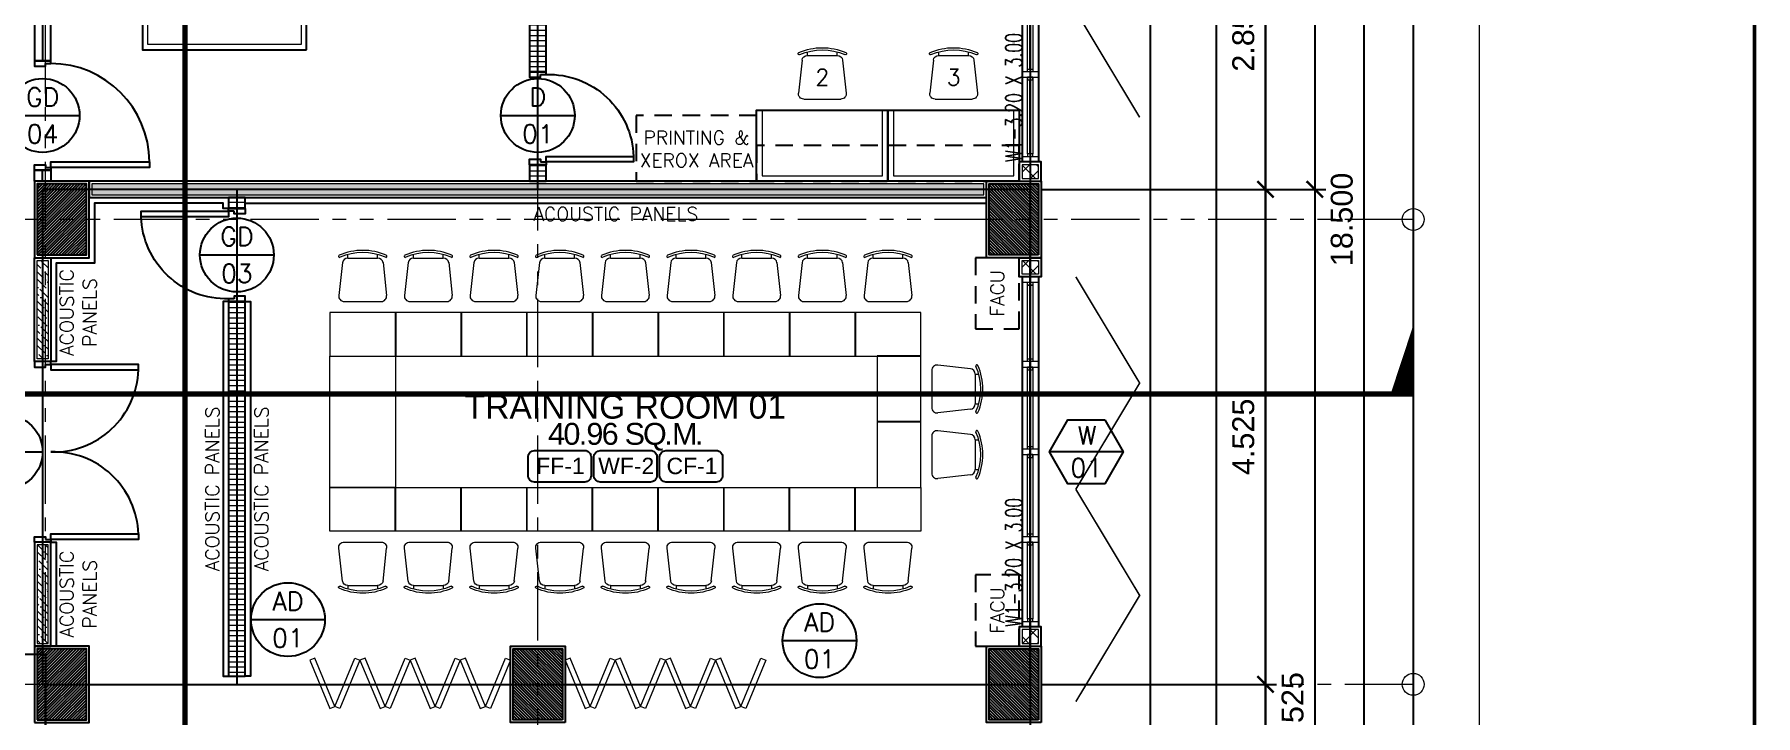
# Model space of a CAD drawing. Header units: metres. Extents: x -12400 to 1, y 0 to 106422.
# Drawn here: x -12035.01 to -12019.28, y 106393.28 to 106399.51 of the extents above; entities that cross this region are included whole.
import ezdxf
from ezdxf.enums import TextEntityAlignment as Align

# ---------------------------------------------------------------- set-up
doc = ezdxf.new("R2010")
doc.units = ezdxf.units.M
doc.header["$PDMODE"] = 35
for name, pattern in [('CENTER', [2, 1.25, -0.25, 0.25, -0.25]), ('DASHED2', [0.375, 0.25, -0.125]), ('HIDDEN2', [4.762499999999999, 3.175, -1.5875]), ('PHANTOM2', [1.25, 0.625, -0.125, 0.125, -0.125, 0.125, -0.125])]:
    doc.linetypes.add(name, pattern=pattern)
for name, color, linetype, lineweight in [('.3', 6, 'Continuous', 30), ('0.1', 1, 'Continuous', 9), ('0.20', 2, 'Continuous', 20), ('A-DIM-100', 8, 'Continuous', 0), ('DIM 001', 251, 'Continuous', 13), ('DOOR 002', 35, 'Continuous', 20), ('FURN', 8, 'Continuous', 5), ('FURN 0009', 49, 'Continuous', 9), ('HATCH', 250, 'Continuous', 5), ('TBLOCK-BORDER-OUTSIDE', 240, 'Continuous', 0), ('W', 140, 'Continuous', 80)]:
    doc.layers.add(name, color=color, linetype=linetype, lineweight=lineweight)
for name, color, linetype in [('1AR', 1, 'Continuous'), ('A-FURNITURE', 1, 'Continuous'), ('A_ELEV_TARGET', 1, 'Continuous'), ('AR-WALL', 7, 'Continuous'), ('FIXTURE', 35, 'Continuous'), ('P-HIDE', 1, 'HIDDEN2'), ('SCH-DOOR', 23, 'Continuous'), ('SCH-FLR', 224, 'Continuous'), ('SCH-WIND', 181, 'Continuous'), ('stone', 15, 'Continuous'), ('txt', 2, 'Continuous'), ('WALL', 7, 'Continuous'), ('WINDOW', 1, 'Continuous')]:
    doc.layers.add(name, color=color, linetype=linetype)
doc.layers.add('GUIDE 001', color=214, linetype='Continuous', lineweight=0, plot=False)
doc.layers.add('GUIDELINES', color=206, linetype='Continuous', plot=False)
doc.styles.add('arial', font='arial.ttf')
doc.styles.add('Arial-Bold', font='arial.ttf')
doc.styles.add('DIMTXT-100', font='arial.ttf')
doc.styles.add('simplex', font='simplex.shx')
doc.styles.add('swis721', font='swiss.ttf')
doc.styles.add('T-0.15', font='romans.shx', dxfattribs={"height": 0.15})
doc.styles.add('T.25', font='romans.shx', dxfattribs={"height": 0.2})
doc.dimstyles.new('D-100', dxfattribs={"dimtxt": 0.2, "dimasz": 0.15, "dimexe": 0.1, "dimexo": 0.1, "dimgap": 0.1, "dimtad": 1, "dimdec": 3, "dimzin": 4, "dimdsep": 46, "dimtxsty": 'DIMTXT-100', "dimblk": 'ARCHTICK', "dimcen": 0.2, "dimdle": 0.1, "dimclrd": 8, "dimclre": 8, "dimclrt": 2, "dimadec": 0, "dimazin": 1, "dimtfac": 1, "dimtdec": 3, "dimtofl": 0, "dimtmove": 2, "dimatfit": 3, "dimfxl": 1, "dimarcsym": 0})
doc.dimstyles.new('DIM 200', dxfattribs={"dimtxt": 200, "dimasz": 1, "dimexe": 0, "dimexo": 40, "dimgap": 50, "dimtad": 1, "dimtoh": 1, "dimdec": 0, "dimlfac": 2, "dimtxsty": 'swis721', "dimblk": 'CIR', "dimcen": 0, "dimclrd": 155, "dimclre": 155, "dimclrt": 4, "dimadec": 0, "dimazin": 0, "dimtfac": 1, "dimtdec": 0, "dimtix": 1, "dimtmove": 1, "dimatfit": 3, "dimldrblk": 'CIR', "dimfxl": 0, "dimarcsym": 0})
pattern_1 = [(135, (106424.9165946046, 12098.52419102854), (-0.09260889124852566, 0.02525697034050699), [0.1190625, -0.0238125, 0, -0.0238125])]

# ---------------------------------------------------------------- blocks, each defined once
blk = doc.blocks.new('CIR')
at = {"color": 4}
blk.add_circle((0, 0), 50, dxfattribs=at)
blk = doc.blocks.new('D-TAG')
at = {"layer": 'SCH-DOOR'}
blk.add_line((-0.2999999999883585, 0), (0.2999999999883585, 0), dxfattribs=at)
blk.add_circle((0, 5.821121362714621e-11), 0.3, dxfattribs=at)
at = {"layer": 'SCH-DOOR', "color": 2, "style": 'T-0.15'}
for tag, p in [('D-TAG', (-7.105427357601002e-14, 0.150000000029106)), ('D-NO', (-7.105427357601002e-14, -0.1499999999709054))]:
    blk.add_attdef(tag, text='', height=0.15, dxfattribs=at).set_placement(p, align=Align.MIDDLE_CENTER)
blk = doc.blocks.new('A$C2C7C7224')
at = {"layer": 'FURN', "color": 15}
for p, q in [((-0.3555215763035449, 0.1854976026326085), (-0.05552157630336296, 0.2188309359663663)), ((0, -0.1691367492320524), (0, 0.1691367492320524)), ((-0.3973658536583571, 0.1360960988255329), (-0.4289992016531414, 0.1360960988257602)), ((-0.3973658536581297, -0.1355107329731027), (-0.3973658536583571, 0.1360960988255329)), ((-0.3973658536581297, -0.1355107329731027), (-0.4289992016533688, -0.1355107329731027)), ((-0.3555215763035449, -0.1854976026323811), (-0.05552157630336296, -0.2188309359663663))]:
    blk.add_line(p, q, dxfattribs=at)
for centre, radius, start, end in [((0.06388414634193396, 0.0002926829255329721), 0.5312499999999993, 156.127302469018, 203.8726975308828), ((0.06388414634193396, 0.0002926829255329721), 0.51125, 156.127302469018, 203.8726975308828), ((-0.4127713048060286, 0.2112456241026166), 0.009999999999999969, 336.127302469018, 156.127302469018), ((-0.3473658536590847, 0.1360960988257602), 0.05, 96.34019174568225, 179.9999999996873), ((-0.0499999999992724, 0.1691367492322797), 0.05, 359.9999999996874, 96.34019174568225), ((-0.3473658536590847, -0.1355107329728753), 0.05, 179.9999999996873, 263.6598082537934), ((-0.4127713048069381, -0.210660258249959), 0.009999999999999969, 203.8726975308828, 23.87269753088284), ((-0.0499999999992724, -0.1691367492329618), 0.05, 263.6598082537934, 359.9999999996874)]:
    blk.add_arc(centre, radius, start, end, dxfattribs=at)
blk = doc.blocks.new('A$C2BED05B9')
at = {"layer": 'FURN 0009'}
blk.add_lwpolyline([(-0.8999999999998636, 0), (0.8999999999998636, 0), (0.8999999999998636, 0.4000000000000909), (-0.8999999999998636, 0.4000000000000909)], close=True, dxfattribs=at)
at = {"layer": 'GUIDELINES'}
for points in [[(-0.2999999999999545, 0.4000000000000909), (-0.2999999999999545, 0)], [(0.2999999999999545, 0.4000000000000909), (0.2999999999999545, 0)]]:
    blk.add_lwpolyline(points, dxfattribs=at)
at = {"rotation": 270}
for p in [(-0.599999999999909, 0.5000000000001137), (0, 0.5000000000001137), (0.599999999999909, 0.5000000000001137)]:
    blk.add_blockref('A$C2C7C7224', p, dxfattribs=at)
blk = doc.blocks.new('A$C3DE178A4')
at = {"layer": 'FURN 0009'}
for points in [[(0, 1.599999999999909), (0.599999999999909, 1.599999999999909), (0.599999999999909, 0.4000000000000909), (0, 0.4000000000000909)], [(4.999999999999091, 1.599999999999909), (4.999999999999091, 0.4000000000000909), (5.399999999999181, 0.4000000000000909), (5.399999999999181, 1.599999999999909)]]:
    blk.add_lwpolyline(points, close=True, dxfattribs=at)
at = {"layer": 'GUIDELINES'}
for points in [[(5.399999999999181, 1.599999999999909), (4.999999999999091, 1.599999999999909)], [(5.399999999999181, 1), (4.999999999999091, 1)]]:
    blk.add_lwpolyline(points, dxfattribs=at)
for p in [(0.8999999999998636, 1.599999999999909), (2.699999999999591, 1.599999999999909), (4.499999999999318, 1.599999999999909)]:
    blk.add_blockref('A$C2BED05B9', p)
at = {"rotation": 180}
for p in [(5.499999999999318, 1.299999999999955), (5.499999999999091, 0.7000000000000455)]:
    blk.add_blockref('A$C2C7C7224', p, dxfattribs=at)
at = {"xscale": -1, "rotation": 180}
for p in [(0.8999999999998636, 0.4000000000000909), (2.699999999999591, 0.4000000000000909), (4.499999999999318, 0.4000000000000909)]:
    blk.add_blockref('A$C2BED05B9', p, dxfattribs=at)
blk = doc.blocks.new('A$C373710E3')
at = {"layer": 'DOOR 002'}
for points in [[(-0.8251727128510993, 0.2208649507409746), (-0.6422021967514411, -0.2208649507409746), (-0.5960082201258956, -0.2017307791227267), (-0.7789787362255538, 0.2399991223592224)], [(-0.3668437274006919, 0.2208649507409746), (-0.5498142435003501, -0.2208649507409746), (-0.5960082201258956, -0.2017307791227267), (-0.4130377040262374, 0.2399991223592224)], [(-0.3668437274006919, 0.2208649507409746), (-0.1838732113010337, -0.2208649507409746), (-0.1376792346754883, -0.2017307791227267), (-0.3206497507751465, 0.2399991223592224)], [(0.09148525804971541, 0.2208649507409746), (-0.09148525804994279, -0.2208649507409746), (-0.1376792346754883, -0.2017307791227267), (0.04529128142416994, 0.2399991223592224)], [(0.09148525804971541, 0.2208649507409746), (0.2744557741493736, -0.2208649507409746), (0.3206497507749191, -0.2017307791227267), (0.1376792346752609, 0.2399991223592224)], [(0.5498142435001228, 0.2208649507409746), (0.3668437274004646, -0.2208649507409746), (0.3206497507749191, -0.2017307791227267), (0.5036202668745773, 0.2399991223592224)], [(0.5498142435001228, 0.2208649507409746), (0.732784759599781, -0.2208649507409746), (0.7789787362253264, -0.2017307791227267), (0.5960082201256682, 0.2399991223592224)], [(1.00814322895053, 0.2208649507409746), (0.8251727128508719, -0.2208649507409746), (0.7789787362253264, -0.2017307791227267), (0.9619492523249846, 0.2399991223592224)]]:
    blk.add_lwpolyline(points, close=True, dxfattribs=at)
blk = doc.blocks.new('A$C5BEE79EC')
at = {"layer": 'FIXTURE', "color": 3}
for points in [[(-0.1000000000003638, 0.8250000000008413), (-0.1500000000000909, 0.8250000000008413), (-0.1500000000000909, 0.850000000001387), (0, 0.850000000001387), (0, 0.8000000000002956), (-0.1000000000003638, 0.8000000000002956), (-0.1000000000003638, 0.8250000000008413)], [(-0.1000000000003638, 0.0250000000005457), (-0.1500000000000909, 0.0250000000005457), (-0.1500000000000909, 0), (0, 0), (0, 0.05000000000109139), (-0.1000000000003638, 0.05000000000109139), (-0.1000000000003638, 0.0250000000005457)]]:
    blk.add_lwpolyline(points, dxfattribs=at)
at = {"layer": 'FIXTURE', "color": 2, "ltscale": 0.3}
blk.add_lwpolyline([(-0.1500000000000909, 0.0250000000005457), (-0.1500000000000909, 0.0750000000007276), (-0.9500000000003865, 0.0750000000007276), (-0.9500000000003865, 0.0250000000005457)], close=True, dxfattribs=at)
at = {"layer": 'FIXTURE', "color": 1}
blk.add_arc((-0.1750000000002387, 0.05000000000063665), 0.7754031209637504, 88.15238973399559, 178.1523897339972, dxfattribs=at)
blk = doc.blocks.new('.8DOUBLEDOOR')
at = {"layer": 'FIXTURE', "color": 2, "ltscale": 0.3}
for points in [[(1589.480756577083, -418.651176623875), (1589.480756577083, -418.7011766238752), (1588.680756577083, -418.7011766238752), (1588.680756577083, -418.651176623875)], [(1589.480756577083, -420.2511766238756), (1589.480756577083, -420.2011766238754), (1588.680756577083, -420.2011766238754), (1588.680756577083, -420.2511766238756)]]:
    blk.add_lwpolyline(points, close=True, dxfattribs=at)
at = {"layer": 'FIXTURE', "color": 3}
for points in [[(1589.530756577083, -418.6511766238753), (1589.480756577083, -418.6511766238753), (1589.480756577083, -418.6261766238748), (1589.630756577083, -418.6261766238748), (1589.630756577083, -418.6761766238758), (1589.530756577083, -418.6761766238758), (1589.530756577083, -418.6511766238753)], [(1589.530756577083, -420.2511766238756), (1589.480756577083, -420.2511766238756), (1589.480756577083, -420.2761766238762), (1589.630756577083, -420.2761766238762), (1589.630756577083, -420.2261766238751), (1589.530756577083, -420.2261766238751), (1589.530756577083, -420.2511766238756)]]:
    blk.add_lwpolyline(points, dxfattribs=at)
at = {"layer": 'FIXTURE', "color": 1}
for centre, start, end in [((1589.455756577083, -418.6761766238751), 181.8476102660028, 271.8476102660028), ((1589.455756577083, -420.2261766238755), 88.15238973399723, 178.1523897339974)]:
    blk.add_arc(centre, 0.7754031209637504, start, end, dxfattribs=at)
blk = doc.blocks.new('new chair')
at = {"layer": 'FURN 0009', "color": 1, "lineweight": 9}
for p, q in [((-185.4976026327349, 355.5215763038723), (-218.8309359660489, 55.52157630375586)), ((-135.8034158992814, 400), (-135.803415899165, 431.6333479945315)), ((135.8034158993978, 400), (-135.8034158992814, 400)), ((135.8034158993978, 400), (135.8034158993978, 431.6333479944151)), ((185.4976026370423, 355.5215763018932), (218.8309359704144, 55.52157630189322)), ((169.1367492326535, 2.328306436538696e-10), (-169.1367492326535, 2.328306436538696e-10))]:
    blk.add_line(p, q, dxfattribs=at)
for centre, radius, start, end in [((-210.9529411762487, 415.4054511487484), 9.999999999999588, 113.8726975280942, 293.8726975280942), ((0, -61.24999999941792), 531.2499999999792, 66.12730247190576, 113.8726975280942), ((0, -61.24999999941792), 511.2499999999808, 66.12730247190576, 113.8726975280942), ((-135.803415899165, 350.0000000002328), 49.99999999999812, 90, 173.659808247256), ((135.8034158995142, 350.0000000004657), 49.99999999999812, 6.340191746267892, 90), ((210.9529411806725, 415.4054511466529), 9.999999999999588, 246.1273024719058, 66.12730247190576), ((-169.1367492325371, 50.00000000046566), 49.99999999999812, 173.659808247256, 270), ((169.1367492326535, 50.00000000046566), 49.99999999999812, 270, 6.340191746267892)]:
    blk.add_arc(centre, radius, start, end, dxfattribs=at)
blk = doc.blocks.new('A$C16F36A1B')
at = {"layer": 'A-FURNITURE', "color": 15}
blk.add_lwpolyline([(0.6000000000058208, 0.6499999999068677), (0.6000000000058208, 0), (-0.6000000000058208, 0), (-0.6000000000058208, 0.6499999999068677)], close=True, dxfattribs=at)
at = {"layer": 'A-FURNITURE', "color": 2, "lineweight": 0}
blk.add_lwpolyline([(-0.6000000000058208, 0), (-0.6000000000058208, 0.6499999999068677), (0.6000000000058208, 0.6499999999068677), (0.6000000000058208, 0), (0.5500000000065484, 0), (0.5500000000065484, 0.5999999999039574), (-0.5500000000065484, 0.5999999999039574), (-0.5500000000065484, 0)], close=True, dxfattribs=at)
at = {"lineweight": 0, "xscale": -0.001, "yscale": 0.001, "zscale": 0.001, "rotation": 180}
blk.add_blockref('new chair', (-2.91038304567337e-11, -0.1000000000931323), dxfattribs=at)
blk = doc.blocks.new('A$C47FA55FB')
at = {"layer": 'A-FURNITURE', "color": 15}
blk.add_lwpolyline([(0.750000000005457, 0.6499999999068677), (0.750000000005457, 0), (-0.750000000005457, 0), (-0.750000000005457, 0.6499999999068677)], close=True, dxfattribs=at)
at = {"layer": 'A-FURNITURE', "color": 2, "lineweight": 0}
blk.add_lwpolyline([(-0.750000000005457, 0), (-0.750000000005457, 0.6499999999068677), (0.750000000005457, 0.6499999999068677), (0.750000000005457, 0), (0.7000000000061846, 0), (0.7000000000061846, 0.5999999999039574), (-0.7000000000061846, 0.5999999999039574), (-0.7000000000061846, 0)], close=True, dxfattribs=at)
at = {"lineweight": 0, "xscale": -0.001, "yscale": 0.001, "zscale": 0.001, "rotation": 180}
blk.add_blockref('new chair', (0, -0.1000000000931323), dxfattribs=at)
blk = doc.blocks.new('A$C1B753C5A')
at = {"layer": 'WALL'}
h = blk.add_hatch(dxfattribs=at)
h.set_pattern_fill('ANSI31', color=250, scale=0.15)
h.set_pattern_definition([(45, (-1494.388102653662, 303.0677240852394), (-0.01325825214724777, 0.01325825214724777), [])])
h.paths.add_polyline_path([(0.4750000000001364, 0.6749999999999545), (0.02500000000009089, 0.6749999999999545), (0.02500000000009095, 0.02499999999997721), (0.4750000000001364, 0.02499999999997721)])
at = {"color": 7}
blk.add_lwpolyline([(0, 0), (0.5000000000002274, 0), (0.5000000000002274, 0.6999999999999318), (0, 0.6999999999999318)], close=True, dxfattribs=at)
at = {"layer": 'stone', "color": 5}
blk.add_lwpolyline([(0.02500000000009095, 0.02499999999997726), (0.4750000000001364, 0.02499999999997726), (0.4750000000001364, 0.6749999999999545), (0.02500000000009095, 0.6749999999999545)], close=True, dxfattribs=at)
blk = doc.blocks.new('COLUMNS2F')
for p in [(-12146.05441529414, 106334.6499565114), (-12146.05441529414, 106330.3999565114)]:
    blk.add_blockref('A$C1B753C5A', p)
at = {"xscale": -1}
for p in [(-12136.85441529414, 106334.6499565114), (-12141.20441529414, 106330.3999565114), (-12136.85441529414, 106330.3999565114)]:
    blk.add_blockref('A$C1B753C5A', p, dxfattribs=at)
blk = doc.blocks.new('*U1776')
at = {"layer": 'HATCH'}
h = blk.add_hatch(dxfattribs=at)
h.set_pattern_fill('ANSI37', color=256, scale=0.03, angle=-180)
h.set_pattern_definition([(225, (-0.9124999999850154, 0), (0.06735192090801863, -0.06735192090801868), []), (314.9999999999999, (-0.9124999999850154, 0), (0.06735192090801868, 0.06735192090801861), [])])
h.paths.add_polyline_path([(0.02500000000873115, 0.1749999999883585), (0.02500000000873115, 0.02499999999417923), (0.1500000000204416, 0.02499999999417923), (0.1500000000204416, 0.1749999999883585)])
blk.add_lwpolyline([(0, 0.1999999999825377), (0, 0), (0.1750000000146208, 0), (0.1750000000146208, 0.1999999999825377)], close=True)
blk.add_lwpolyline([(0.02500000000873115, 0.1749999999883585), (0.02500000000873115, 0.02499999999417923), (0.1500000000204416, 0.02499999999417923), (0.1500000000204416, 0.1749999999883585)], close=True, dxfattribs=at)
blk = doc.blocks.new('*U1965')
at = {"layer": 'HATCH'}
h = blk.add_hatch(dxfattribs=at)
h.set_pattern_fill('ANSI31', color=256, scale=0.015, angle=45)
h.set_pattern_definition([(90, (1.462499999983265, 0), (-0.04762500000000001, 0), [])])
h.paths.add_polyline_path([(2.549999999982901, 0), (2.549999999982901, 0.1499999999796273), (0, 0.1499999999796273), (0, 0)])
at = {"color": 3}
blk.add_lwpolyline([(2.549999999982901, 0), (2.549999999982901, 0.1499999999796273), (0, 0.1499999999796273), (0, 0)], close=True, dxfattribs=at)
blk = doc.blocks.new('*U1730')
at = {"layer": 'HATCH'}
h = blk.add_hatch(dxfattribs=at)
h.set_pattern_fill('ANSI31', color=256, scale=0.015, angle=45)
h.set_pattern_definition([(90, (-0.9375000000181908, 0), (-0.04762500000000001, 0), [])])
h.paths.add_polyline_path([(0.1499999999814454, 0), (0.1499999999814454, 0.1499999999796273), (0, 0.1499999999796273), (0, 0)])
at = {"color": 3}
blk.add_lwpolyline([(0.1499999999814454, 0), (0.1499999999814454, 0.1499999999796273), (0, 0.1499999999796273), (0, 0)], close=True, dxfattribs=at)
blk = doc.blocks.new('*U305')
at = {"color": 1}
blk.add_lwpolyline([(1.599875960986537, 0), (1.599875960986537, 0.1499999999941792), (0, 0.1499999999941792), (0, 0)], close=True, dxfattribs=at)
at = {"color": 3}
blk.add_lwpolyline([(0, 0.07499999999708962), (1.599875960986537, 0.07499999999708962)], dxfattribs=at)
blk = doc.blocks.new('A$C0C291135')
at = {"layer": 'FIXTURE', "color": 3}
for points in [[(0.0249999999996362, -0.02499999999417923), (0.0249999999996362, -0.07499999999708962), (0, -0.07499999999708962), (0, 0.07499999999708962), (0.05000000000109139, 0.07499999999708962), (0.05000000000109139, -0.02499999999417923), (0.0249999999996362, -0.02499999999417923)], [(0.9751240390014573, -0.02499999999417923), (0.9751240390014573, -0.07499999999708962), (1.000124039001093, -0.07499999999708962), (1.000124039001093, 0.07499999999708962), (0.9501240390000021, 0.07499999999708962), (0.9501240390000021, -0.02499999999417923), (0.9751240390014573, -0.02499999999417923)]]:
    blk.add_lwpolyline(points, dxfattribs=at)
at = {"layer": 'FIXTURE', "color": 2, "ltscale": 0.3}
blk.add_lwpolyline([(0.0249999999996362, -0.07499999999708962), (0.0750000000007276, -0.07499999999708962), (0.07499999999708962, -0.9751240390032763), (0.02499999999781721, -0.9751240390032763)], close=True, dxfattribs=at)
at = {"layer": 'FIXTURE', "color": 1}
blk.add_arc((0.0750000000007276, -0.07499999999708962), 0.9001240389999464, 270, 0, dxfattribs=at)
blk = doc.blocks.new('*U1719')
at = {"color": 1}
blk.add_lwpolyline([(0.100000000009461, 0), (0.100000000009461, 0.1499999999941792), (0, 0.1499999999941792), (0, 0)], close=True, dxfattribs=at)
at = {"color": 3}
blk.add_lwpolyline([(0, 0.07499999999708962), (0.100000000009461, 0.07499999999708962)], dxfattribs=at)
blk = doc.blocks.new('*U1697')
at = {"layer": 'HATCH'}
h = blk.add_hatch(dxfattribs=at)
h.set_pattern_fill('ANSI31', color=256, scale=0.015, angle=45)
h.set_pattern_definition([(90, (2.337499999975988, 0), (-0.04762500000000001, 0), [])])
h.paths.add_polyline_path([(3.424999999975624, 0), (3.424999999975624, 0.1499999999796273), (0, 0.1499999999796273), (0, 0)])
at = {"color": 3}
blk.add_lwpolyline([(3.424999999975624, 0), (3.424999999975624, 0.1499999999796273), (0, 0.1499999999796273), (0, 0)], close=True, dxfattribs=at)
blk = doc.blocks.new('*U1698')
at = {"layer": 'HATCH'}
h = blk.add_hatch(dxfattribs=at)
h.set_pattern_fill('ANSI31', color=256, scale=0.015, angle=45)
h.set_pattern_definition([(90, (-0.9875000000065493, 0), (-0.04762500000000001, 0), [])])
h.paths.add_polyline_path([(0.09999999999308695, 0), (0.09999999999308695, 0.1499999999796273), (0, 0.1499999999796273), (0, 0)])
at = {"color": 3}
blk.add_lwpolyline([(0.09999999999308695, 0), (0.09999999999308695, 0.1499999999796273), (0, 0.1499999999796273), (0, 0)], close=True, dxfattribs=at)
blk = doc.blocks.new('*U45')
at = {"layer": 'HATCH'}
h = blk.add_hatch(dxfattribs=at)
h.set_pattern_fill('ANSI36', color=256, scale=0.015)
h.set_pattern_definition([(45, (12099.4741910285, -106406.7665946045), (0.025256970340507, 0.09260889124852564), [0.1190625, -0.0238125, 0, -0.0238125])])
h.paths.add_polyline_path([(0.0249999999996362, 0.1249999999854481), (0.0249999999996362, 0.02499999999417923), (8.17499999999825, 0.02499999999417923), (8.17499999999825, 0.1249999999854481)])
at = {"color": 4}
blk.add_lwpolyline([(8.199999999997885, 0), (8.199999999997885, 0.1499999999796273), (0, 0.1499999999796273), (0, 0)], close=True, dxfattribs=at)
at = {"layer": 'HATCH'}
blk.add_lwpolyline([(8.17499999999825, 0.02499999999417923), (8.17499999999825, 0.1249999999854481), (0.0249999999996362, 0.1249999999854481), (0.0249999999996362, 0.02499999999417923)], close=True, dxfattribs=at)
blk = doc.blocks.new('A$C0f6df39a')
at = {"layer": '.3', "color": 3}
for points in [[(0.749999999998181, 0.0749999999825377), (0.0750000000007276, 0.07499999999708962)], [(1.549999999999272, 0.0749999996914994), (0.8500000000003638, 0.07499999996798579)], [(2.350000000000364, 0.07499999956053216), (1.650000000001455, 0.0749999996914994)], [(3.125, 0.0749999995023245), (2.450000000002547, 0.07499999956053216)]]:
    blk.add_lwpolyline(points, dxfattribs=at)
at = {"layer": '0.20'}
for points in [[(0, 0.1500000000087311), (0.0499999999992724, 0.1500000000087311), (0.0499999999992724, 0), (0, 0)], [(0.0750000000007276, 0.1000000000058208), (0.0499999999992724, 0.1000000000058208), (0.0499999999992724, 0.05000000000291038), (0.0750000000007276, 0.05000000000291038)], [(0.7749999999996362, 0.09999999980209395), (0.749999999998181, 0.09999999980209395), (0.749999999998181, 0.04999999979918357), (0.7749999999996362, 0.04999999979918357)], [(0.8249999999989086, 0.1499999998777639), (0.7749999999996362, 0.1499999998777639), (0.7749999999996362, -1.309672370553017e-10), (0.8249999999989086, -1.309672370553017e-10)], [(0.8249999999989086, 0.09999999980209395), (0.8500000000003638, 0.09999999980209395), (0.8500000000003638, 0.04999999979918357), (0.8249999999989086, 0.04999999979918357)], [(1.575000000000728, 0.09999999967112672), (1.549999999999272, 0.09999999967112672), (1.549999999999272, 0.04999999966821633), (1.575000000000728, 0.04999999966821633)], [(1.625, 0.1499999997467967), (1.575000000000728, 0.1499999997467967), (1.575000000000728, -2.619344741106033e-10), (1.625, -2.619344741106033e-10)], [(1.625, 0.09999999967112672), (1.650000000001455, 0.09999999967112672), (1.650000000001455, 0.04999999966821633), (1.625, 0.04999999966821633)], [(2.375000000001819, 0.0999999995547114), (2.350000000000364, 0.0999999995547114), (2.350000000000364, 0.04999999955180101), (2.375000000001819, 0.04999999955180101)], [(2.425000000001091, 0.1499999996303814), (2.375000000001819, 0.1499999996303814), (2.375000000001819, -3.783497959375381e-10), (2.425000000001091, -3.783497959375381e-10)], [(2.425000000001091, 0.0999999995547114), (2.450000000002547, 0.0999999995547114), (2.450000000002547, 0.04999999955180101), (2.425000000001091, 0.04999999955180101)], [(3.125, 0.09999999949650373), (3.150000000001455, 0.09999999949650373), (3.150000000001455, 0.04999999949359335), (3.125, 0.04999999949359335)], [(3.200000000000728, 0.1499999994994141), (3.150000000001455, 0.1499999994994141), (3.150000000001455, -5.093170329928398e-10), (3.200000000000728, -5.093170329928398e-10)]]:
    blk.add_lwpolyline(points, close=True, dxfattribs=at)
at = {"layer": '0.20', "color": 8}
for points in [[(0.7749999999996362, 0.04999999998835847), (0.0750000000007276, 0.05000000000291038), (0.0750000000007276, 0.1000000000058208), (0.7749999999996362, 0.09999999999126885)], [(0.8249999999989086, 0.09999999997671694), (1.575000000000728, 0.09999999970023055)], [(1.575000000000728, 0.04999999969732016), (0.8249999999989086, 0.04999999997380655)], [(1.625, 0.09999999970023055), (2.375000000001819, 0.0999999995547114)], [(2.375000000001819, 0.04999999955180101), (1.625, 0.04999999969732016)], [(2.425000000001091, 0.0999999995547114), (3.125, 0.09999999949650373), (3.125, 0.04999999949359335), (2.425000000001091, 0.04999999955180101)]]:
    blk.add_lwpolyline(points, dxfattribs=at)
at = {"layer": 'WINDOW'}
for p, q in [((3.200000000000728, 0.1499999994994141), (0, 0.1500000000087311)), ((3.200000000000728, -5.093170329928398e-10), (0, 0))]:
    blk.add_line(p, q, dxfattribs=at)
at = {"layer": 'GUIDE 001', "style": 'simplex', "width": 0.7000000000000001}
blk.add_text('W1-3.20 X 3.00', height=0.15, dxfattribs=at).set_placement((0, 0.1500000000087311))
blk = doc.blocks.new('FP_3F')
at = {"layer": 'HATCH'}
h = blk.add_hatch(dxfattribs=at)
h.set_pattern_fill('ANSI36', color=256, scale=0.015, angle=90.00000000000001)
h.set_pattern_definition(pattern_1)
h.paths.add_polyline_path([(18.02499999999418, 9.975000000136788), (18.12499999998545, 9.975000000136788), (18.12499999999636, 9.07500000006985), (18.02500000000509, 9.07500000006985)])
h = blk.add_hatch(dxfattribs=at)
h.set_pattern_fill('ANSI36', color=256, scale=0.015, angle=90.00000000000001)
h.set_pattern_definition(pattern_1)
h.paths.add_polyline_path([(18.02499999999418, 6.475000000005821), (18.12499999998545, 6.475000000005821), (18.12499999999636, 7.37500000007276), (18.02500000000509, 7.37500000007276)])
at = {"color": 1, "linetype": 'HIDDEN2', "ltscale": 0.05}
for points in [[(23.49999999996362, 10.70000000001164), (24.59999999992397, 10.70000000001164), (24.59999999992397, 11.2999999999156), (23.49999999996362, 11.2999999999156)], [(26.99999999999818, 11.02499999996508), (24.5999999999749, 11.02499999996508), (24.5999999999749, 10.70000000001164), (26.99999999999818, 10.70000000001164)], [(27.00000000020918, 9.35000000000582), (27.00000000020918, 10), (26.600000000215, 10), (26.600000000215, 9.35000000000582)], [(26.99999999999818, 6.44999999999709), (26.99999999999818, 7.099999999991269), (26.600000000004, 7.099999999991269), (26.600000000004, 6.44999999999709)]]:
    blk.add_lwpolyline(points, close=True, dxfattribs=at)
at = {"color": 1}
for points in [[(19.77500000002328, 10.45000000001164), (19.72500000003311, 10.45000000001164), (19.72500000003311, 10.50000000001455), (18.54999999999927, 10.50000000001455), (18.55000000000109, 9.94999999999709), (18.19999999999709, 9.94999999999709), (18.19999999999709, 9.050000000061118), (18.14999999999782, 9.050000000061118)], [(19.92500000001201, 10.5), (26.69999999999709, 10.50000000001455)], [(19.77499999997781, 9.599999999991269), (19.72499999997854, 9.599999999991269), (19.72499999997854, 6.175000000017462), (19.77499999999964, 6.175000000017462)], [(19.92500000002292, 9.599999999991269), (19.97500000002219, 9.599999999991269), (19.97500000002219, 6.175000000017462), (19.92500000000109, 6.175000000017462)], [(18.14999999999782, 7.400000000066939), (18.19999999999709, 7.400000000066939), (18.19999999999709, 6.44999999999709)]]:
    blk.add_lwpolyline(points, dxfattribs=at)
at = {"color": 4}
for points in [[(18.14999999997781, 9.050000000061118), (17.99999999999818, 9.050000000061118), (18, 10.00000000013097), (18.14999999997963, 10.00000000013097)], [(18.14999999997781, 7.400000000066939), (17.99999999999818, 7.400000000066939), (18, 6.44999999999709), (18.14999999997963, 6.44999999999709)]]:
    blk.add_lwpolyline(points, close=True, dxfattribs=at)
at = {"layer": '1AR', "color": 1}
blk.add_lwpolyline([(18, 1.00000000007276), (18, -5.820766091346741e-11), (28.19999999999891, 0), (28.19999999999891, 20.69999999998254), (18, 20.69999999998254), (18, 19.69999999998254)], dxfattribs=at)
at = {"layer": 'FIXTURE', "const_width": 0.015}
blk.add_lwpolyline([(27.51668330138637, 12.25419798678195), (28.09999999999854, 11.28339597358718)], dxfattribs=at)
at = {"layer": 'FIXTURE'}
for points in [[(27.51668330138637, 9.824999999967986, 0.015, 0.015, 0), (28.09999999999854, 8.854197986773215, 0.015, 0.015, 0), (27.51668330138637, 7.883395973563893, 0.015, 0.015, 0)], [(27.51668330138637, 7.883395973563893, 0.015, 0.015, 0), (28.09999999999854, 6.912593960369122, 0.015, 0.015, 0), (27.51668330138637, 5.9417919471598, 0.015, 0.015, 0)]]:
    blk.add_lwpolyline(points, format="xyseb", dxfattribs=at)
at = {"layer": 'GUIDELINES'}
for points in [[(1.100000000000364, 19.60000000000582), (10.10000000000036, 19.60000000000582), (10.10000000000036, 18.90000000000873), (18.10000000000036, 18.90000000000873), (18.10000000000036, 19.60000000000582), (27.10000000000036, 19.60000000000582), (27.10000000000036, 1.100000000005821), (18.10000000000036, 1.100000000005821), (18.10000000000036, 2.100000000122236), (10.10000000000036, 2.100000000122236), (10.10000000000036, 1.100000000005821), (1.100000000000364, 1.100000000005821)], [(22.60000000000036, 16.60000000000582), (27.10000000000036, 16.60000000000582), (27.10000000000036, 10.625), (22.60000000000036, 10.625)], [(27.10000000000036, 10.625), (18.07500000000073, 10.625), (18.07500000000073, 6.100000000005821), (27.10000000000036, 6.100000000005821)], [(18.10000000000036, 2.100000000122236), (12.97500000002037, 2.100000000122236), (12.97500000002037, 6.375), (18.10000000000036, 6.375)], [(18.10000000000036, 6.100000000005821), (27.10000000000036, 6.100000000005821), (27.10000000000036, 1.100000000005821), (18.10000000000036, 1.100000000005821)]]:
    blk.add_lwpolyline(points, close=True, dxfattribs=at)
blk.add_lwpolyline([(19.85000000000036, 10.625), (19.85000000000036, 6.100000000005821)], dxfattribs=at)
at = {"layer": 'HATCH'}
for points in [[(18.12499999998363, 9.07500000006985), (18.02499999999236, 9.07500000006985), (18.02499999999418, 9.975000000136788), (18.12499999998545, 9.975000000136788)], [(18.12499999998363, 7.37500000007276), (18.02499999999236, 7.37500000007276), (18.02499999999418, 6.475000000005821), (18.12499999998545, 6.475000000005821)]]:
    blk.add_lwpolyline(points, close=True, dxfattribs=at)
at = {"layer": 'P-HIDE', "linetype": 'DASHED2'}
for points in [[(18.5, 6.100000000020373), (22.35000000000036, 6.100000000020373)], [(22.84999999999854, 6.100000000020373), (26.69999999999891, 6.100000000020373)]]:
    blk.add_lwpolyline(points, dxfattribs=at)
for name, p in [('COLUMNS2F', (12164.05441529414, -106324.6499565114)), ('*U45', (18.5, 10.55000000001746)), ('A$C3DE178A4', (20.69999999999891, 7.500000000014552)), ('A$C373710E3', (21.34185677104688, 6.100000000020373)), ('A$C373710E3', (23.67517271284851, 6.100000000020373))]:
    blk.add_blockref(name, p)
at = {"color": 1}
for name, p, rotation in [('*U1965', (22.52500000001055, 14.25), 270), ('*U1730', (22.67499999999018, 10.69999999999709), 90), ('*U1698', (19.92500000001201, 10.45000000001164), 90), ('*U1697', (19.92500000000109, 6.175000000017462), 90)]:
    blk.add_blockref(name, p, dxfattribs=dict(at, rotation=rotation))
for name, p, rotation in [('*U305', (18, 13.39999999999418), 270), ('A$C0C291135', (18.07499999999709, 10.80000000000291), 90), ('A$C16F36A1B', (25.19999999998072, 11.34999999991851), 180), ('A$C16F36A1B', (25.19999999998072, 11.34999999991851), 180), ('A$C16F36A1B', (26.39999999999236, 11.34999999991851), 180), ('A$C16F36A1B', (26.39999999999236, 11.34999999991851), 180), ('*U1776', (27.19999999999891, 10.70000000002619), 90), ('.8DOUBLEDOOR', (1607.63075657708, -411.226176623808), 180), ('*U1776', (27.19999999999891, 6.449999999967986), 90)]:
    blk.add_blockref(name, p, dxfattribs=dict(rotation=rotation))
for name, p, xscale, rotation in [('A$C47FA55FB', (19.73749999999927, 12.5499999998865), -1, 180), ('*U1719', (18, 10.69999999999709), -1, 270), ('*U1776', (27.19999999999891, 9.999999999985448), -1.000000000000012, 90)]:
    blk.add_blockref(name, p, dxfattribs=dict(xscale=xscale, rotation=rotation))
at = {"layer": 'AR-WALL', "rotation": 90}
for p in [(27.17500000000473, 10.87500000004366), (27.17500000000473, 6.624999999985448)]:
    blk.add_blockref('A$C0f6df39a', p, dxfattribs=at)
at = {"layer": 'WALL', "xscale": -1}
blk.add_blockref('A$C5BEE79EC', (22.52499999999964, 10.84999999999127), dxfattribs=at)
at = {"layer": 'WALL', "xscale": -1, "rotation": 180}
blk.add_blockref('A$C5BEE79EC', (19.92500000002292, 10.45000000001164), dxfattribs=at)
at = {"layer": '0.1', "color": 2, "insert": (28.39999999999418, 10.34999999997672), "char_height": 0.22, "attachment_point": 5, "rotation": 89.99999999999983}
blk.add_mtext_dynamic_manual_height_columns('{\\Fx-hlvm1s|c0;\\W0.9;\\T0.9;\\C3;LN OF LEDGE}', width=5150.828219755791, gutter_width=1, heights=[0], dxfattribs=at)
at = {"layer": '0.1', "color": 2, "char_height": 0.125, "attachment_point": 5, "style": 'T.25'}
for s, insert in [('{\\C3;PRINTING & XEROX AREA}', (24.05073417125459, 10.99355808983091)), ('{\\C3;ACOUSTIC PANELS}', (23.31250000000546, 10.40000000000873))]:
    blk.add_mtext_dynamic_manual_height_columns(s, width=1.704341994513925, gutter_width=1, heights=[0], dxfattribs=dict(at, insert=insert))
for s, width, insert, rotation in [('{\\C3;ACOUSTIC\\PPANELS}', 1.704341994513925, (18.39999999999782, 9.500000000029104), 90.00000000000007), ('{\\C3;FACU}', 1.971196228688314, (26.80000000021209, 9.67500000000291), 89.99999999999993), ('{\\C3;ACOUSTIC PANELS}', 1.704341994513925, (19.625, 7.887500000011642), 90.00000000000007), ('{\\C3;ACOUSTIC PANELS}', 1.704341994513925, (20.07500000002256, 7.887500000011642), 89.99999999999993), ('{\\C3;ACOUSTIC\\PPANELS}', 1.704341994513925, (18.39999999999782, 6.925000000032014), 90.00000000000007), ('{\\C3;FACU}', 1.971196228688314, (26.80000000000109, 6.774999999994179), 89.99999999999993)]:
    blk.add_mtext_dynamic_manual_height_columns(s, width=width, gutter_width=1, heights=[0], dxfattribs=dict(at, insert=insert, rotation=rotation))
at = {"layer": 'FURN', "char_height": 0.15, "attachment_point": 5, "style": 'T.25'}
for s, insert in [('2', (25.20000000000982, 11.65000000002328)), ('3', (26.40000000001965, 11.65000000002328))]:
    blk.add_mtext_dynamic_manual_height_columns(s, width=0.5027727363153642, gutter_width=1, heights=[0.1500000000000001], dxfattribs=dict(at, insert=insert))
blk = doc.blocks.new('_ArchTick')
at = {"color": 0, "linetype": 'ByBlock', "const_width": 0.15}
blk.add_lwpolyline([(-0.5, -0.5), (0.5, 0.5)], dxfattribs=at)
blk = doc.blocks.new('*D1916')
at = {"layer": 'DEFPOINTS', "color": 0, "transparency": 16777216}
for p in [(-12025.91296792572, 106407.0702236537), (-12025.91296792572, 106388.5702236537), (-12022.86296792574, 106388.5702236537)]:
    blk.add_point(p, dxfattribs=at)
at = {"layer": 'DIM 001', "color": 8, "lineweight": -2, "transparency": 16777216}
for p, q in [((-12022.86296792574, 106407.1702236538), (-12022.86296792574, 106388.4702236537)), ((-12025.81296792572, 106407.0702236537), (-12022.76296792574, 106407.0702236537)), ((-12025.81296792572, 106388.5702236537), (-12022.76296792574, 106388.5702236537))]:
    blk.add_line(p, q, dxfattribs=at)
at = {"layer": 'DIM 001', "color": 8, "lineweight": -2, "transparency": 16777216, "xscale": 0.15, "yscale": 0.15, "zscale": 0.15}
for p, rotation in [((-12022.86296792574, 106407.0702236537), 90), ((-12022.86296792574, 106388.5702236537), 270)]:
    blk.add_blockref('_ArchTick', p, dxfattribs=dict(at, rotation=rotation))
at = {"layer": 'DIM 001', "color": 2, "transparency": 16777216, "insert": (-12023.06508252325, 106397.8202236537), "char_height": 0.2, "attachment_point": 5, "rotation": 90, "style": 'DIMTXT-100'}
blk.add_mtext('18.500', dxfattribs=at)
blk = doc.blocks.new('*D1919')
at = {"layer": 'DEFPOINTS', "color": 0, "transparency": 16777216}
for p in [(-12025.91296792572, 106404.0702236537), (-12025.91296792572, 106398.0952236537), (-12023.31296792574, 106398.0952236537)]:
    blk.add_point(p, dxfattribs=at)
at = {"layer": 'DIM 001', "color": 8, "lineweight": -2, "transparency": 16777216}
for p, q in [((-12025.81296792572, 106404.0702236537), (-12023.21296792574, 106404.0702236537)), ((-12023.31296792574, 106404.1702236538), (-12023.31296792574, 106397.9952236537)), ((-12025.81296792572, 106398.0952236537), (-12023.21296792574, 106398.0952236537))]:
    blk.add_line(p, q, dxfattribs=at)
at = {"layer": 'DIM 001', "color": 8, "lineweight": -2, "transparency": 16777216, "xscale": 0.15, "yscale": 0.15, "zscale": 0.15}
for p, rotation in [((-12023.31296792574, 106404.0702236537), 90), ((-12023.31296792574, 106398.0952236537), 270)]:
    blk.add_blockref('_ArchTick', p, dxfattribs=dict(at, rotation=rotation))
at = {"layer": 'DIM 001', "color": 2, "transparency": 16777216, "insert": (-12023.51508252326, 106401.0827236537), "char_height": 0.2, "attachment_point": 5, "rotation": 90, "style": 'DIMTXT-100'}
blk.add_mtext('5.975', dxfattribs=at)
blk = doc.blocks.new('*D1920')
at = {"layer": 'DEFPOINTS', "color": 0, "transparency": 16777216}
for p in [(-12025.91296792572, 106398.0952236537), (-12025.91296792572, 106388.5702236537), (-12023.31296792575, 106388.5702236537)]:
    blk.add_point(p, dxfattribs=at)
at = {"layer": 'DIM 001', "color": 8, "lineweight": -2, "transparency": 16777216}
for p, q in [((-12025.81296792572, 106398.0952236537), (-12023.21296792575, 106398.0952236537)), ((-12023.31296792575, 106398.1952236537), (-12023.31296792575, 106388.4702236537)), ((-12025.81296792572, 106388.5702236537), (-12023.21296792575, 106388.5702236537))]:
    blk.add_line(p, q, dxfattribs=at)
at = {"layer": 'DIM 001', "color": 8, "lineweight": -2, "transparency": 16777216, "xscale": 0.15, "yscale": 0.15, "zscale": 0.15}
for p, rotation in [((-12023.31296792575, 106398.0952236537), 90), ((-12023.31296792575, 106388.5702236537), 270)]:
    blk.add_blockref('_ArchTick', p, dxfattribs=dict(at, rotation=rotation))
at = {"layer": 'DIM 001', "color": 2, "transparency": 16777216, "insert": (-12023.51508252326, 106393.3327236537), "char_height": 0.2, "attachment_point": 5, "rotation": 90, "style": 'DIMTXT-100'}
blk.add_mtext('9.525', dxfattribs=at)
blk = doc.blocks.new('*D1921')
at = {"layer": 'DEFPOINTS', "color": 0, "transparency": 16777216}
for p in [(-12025.91296792572, 106393.5702236537), (-12023.76296792573, 106393.5702236537), (-12025.91296792572, 106388.5702236537)]:
    blk.add_point(p, dxfattribs=at)
at = {"layer": 'DIM 001', "color": 8, "lineweight": -2, "transparency": 16777216}
for p, q in [((-12023.76296792573, 106388.4702236537), (-12023.76296792573, 106393.6702236538)), ((-12025.81296792572, 106393.5702236537), (-12023.66296792573, 106393.5702236537)), ((-12025.81296792572, 106388.5702236537), (-12023.66296792573, 106388.5702236537))]:
    blk.add_line(p, q, dxfattribs=at)
at = {"layer": 'DIM 001', "color": 8, "lineweight": -2, "transparency": 16777216, "xscale": 0.15, "yscale": 0.15, "zscale": 0.15}
for p, rotation in [((-12023.76296792573, 106393.5702236537), 90), ((-12023.76296792573, 106388.5702236537), 270)]:
    blk.add_blockref('_ArchTick', p, dxfattribs=dict(at, rotation=rotation))
at = {"layer": 'DIM 001', "color": 2, "transparency": 16777216, "insert": (-12023.96508252325, 106391.0702236537), "char_height": 0.2, "attachment_point": 5, "rotation": 90, "style": 'DIMTXT-100'}
blk.add_mtext('5.000', dxfattribs=at)
blk = doc.blocks.new('*D1922')
at = {"layer": 'DEFPOINTS', "color": 0, "transparency": 16777216}
for p in [(-12025.91296792572, 106398.0952236537), (-12023.76296792574, 106398.0952236537), (-12025.91296792572, 106393.5702236537)]:
    blk.add_point(p, dxfattribs=at)
at = {"layer": 'DIM 001', "color": 8, "lineweight": -2, "transparency": 16777216}
for p, q in [((-12025.81296792572, 106398.0952236537), (-12023.66296792574, 106398.0952236537)), ((-12023.76296792574, 106393.4702236537), (-12023.76296792574, 106398.1952236537)), ((-12025.81296792572, 106393.5702236537), (-12023.66296792574, 106393.5702236537))]:
    blk.add_line(p, q, dxfattribs=at)
at = {"layer": 'DIM 001', "color": 8, "lineweight": -2, "transparency": 16777216, "xscale": 0.15, "yscale": 0.15, "zscale": 0.15}
for p, rotation in [((-12023.76296792574, 106398.0952236537), 90), ((-12023.76296792574, 106393.5702236537), 270)]:
    blk.add_blockref('_ArchTick', p, dxfattribs=dict(at, rotation=rotation))
at = {"layer": 'DIM 001', "color": 2, "transparency": 16777216, "insert": (-12023.96508252325, 106395.8327236537), "char_height": 0.2, "attachment_point": 5, "rotation": 90, "style": 'DIMTXT-100'}
blk.add_mtext('4.525', dxfattribs=at)
blk = doc.blocks.new('*D1923')
at = {"layer": 'DEFPOINTS', "color": 0, "transparency": 16777216}
for p in [(-12030.41296792572, 106400.9452236537), (-12023.76296792575, 106400.9452236537), (-12025.91296792572, 106398.0952236537)]:
    blk.add_point(p, dxfattribs=at)
at = {"layer": 'DIM 001', "color": 8, "lineweight": -2, "transparency": 16777216}
for p, q in [((-12023.76296792575, 106397.9952236537), (-12023.76296792575, 106401.0452236537)), ((-12030.31296792572, 106400.9452236537), (-12023.66296792575, 106400.9452236537)), ((-12025.81296792572, 106398.0952236537), (-12023.66296792575, 106398.0952236537))]:
    blk.add_line(p, q, dxfattribs=at)
at = {"layer": 'DIM 001', "color": 8, "lineweight": -2, "transparency": 16777216, "xscale": 0.15, "yscale": 0.15, "zscale": 0.15}
for p, rotation in [((-12023.76296792575, 106400.9452236537), 90), ((-12023.76296792575, 106398.0952236537), 270)]:
    blk.add_blockref('_ArchTick', p, dxfattribs=dict(at, rotation=rotation))
at = {"layer": 'DIM 001', "color": 2, "transparency": 16777216, "insert": (-12023.96508252326, 106399.5202236537), "char_height": 0.2, "attachment_point": 5, "rotation": 90, "style": 'DIMTXT-100'}
blk.add_mtext('2.850', dxfattribs=at)
blk = doc.blocks.new('SEC_ARROW_040615')
h = blk.add_hatch()
h.set_pattern_fill('ANSI31', color=256)
h.set_pattern_definition([(45, (0, 0), (-0.08838834764831843, 0.08838834764831845), [])])
h.paths.add_polyline_path([(363221.9866550583, 227448.5032364384), (362921.9866550583, 227548.5032364384), (362921.9866550583, 227448.5032364384)])
blk.add_lwpolyline([(362921.9866550583, 227448.5032364384), (363221.9866550583, 227448.5032364384), (362921.9866550583, 227548.5032364384), (362921.9866550583, 227448.5032364384)])
blk = doc.blocks.new('W-TAG')
at = {"layer": 'SCH-WIND'}
blk.add_line((-0.2999999999883585, 1.4210854715202e-14), (0.2999999999883585, -1.4210854715202e-14), dxfattribs=at)
blk.add_lwpolyline([(-0.1500000000232831, 0.2598076211288429), (-0.3000000000465661, 1.4210854715202e-14), (-0.1500000000232831, -0.2598076211288429), (0.1499999999650754, -0.2598076211288429), (0.2999999999883585, -1.4210854715202e-14), (0.1499999999650754, 0.2598076211288429)], close=True, dxfattribs=at)
at = {"layer": 'SCH-WIND', "color": 2, "style": 'T-0.15'}
for tag, p in [('W-TAG', (-0.005861362880693832, 0.1346037882111908)), ('W-NO', (-1.4210854715202e-14, -0.1299038105644215))]:
    blk.add_attdef(tag, text='', height=0.15, dxfattribs=at).set_placement(p, align=Align.MIDDLE_CENTER)
blk = doc.blocks.new('A$Ceba0e023')
at = {"layer": 'DEFPOINTS'}
for p, q in [((9.094947017729282e-13, 0), (9.094947017729282e-13, 50.93368421075866)), ((76.19999999988067, 50.93368421075866), (76.19999999988067, 0))]:
    blk.add_line(p, q, dxfattribs=at)
at = {"layer": 'TBLOCK-BORDER-OUTSIDE'}
blk.add_line((73.69342105266787, 48.42710526427254), (73.69342105266787, 2.506578947941307), dxfattribs=at)
blk.add_lwpolyline([(73.69342105253327, 2.506578948481547), (4.010526315688367, 2.506578948481547), (4.010526315688367, 48.42710526427254), (73.69342105253327, 48.42710526427254)], close=True, dxfattribs=at)
blk = doc.blocks.new('GRID1')
at = {"color": 6, "linetype": 'PHANTOM2'}
for points in [[(-12143.25441529414, 106384.7702236537), (-12143.25441529414, 106412.5702236537)], [(-12138.75441529414, 106384.7702236537), (-12138.75441529414, 106412.5702236537)], [(-12134.25441529414, 106384.7702236537), (-12134.25441529414, 106412.5702236537)], [(-12130.75441529413, 106398.6202236537), (-12163.75441529414, 106398.6202236537)], [(-12130.75441529413, 106394.3702236537), (-12163.75441529414, 106394.3702236537)]]:
    blk.add_leader(points, dimstyle='DIM 200', override={"dimasz": 0.002, "dimgap": 60, "dimtad": 0}, dxfattribs=at)

msp = doc.modelspace()

# ---------------------------------------------------------------- linework, layer by layer
at = {"layer": 'GUIDELINES'}
for points in [[(-12055.41296792572, 106411.7702236537), (-12022.41296792571, 106411.7702236537), (-12022.41296792571, 106383.9702236537), (-12055.41296792572, 106383.9702236537)], [(-12055.41296792572, 106411.7702236537), (-12022.41296792571, 106411.7702236537), (-12022.41296792571, 106383.9702236537), (-12055.41296792572, 106383.9702236537)], [(-12054.96296792572, 106411.3202236537), (-12022.86296792571, 106411.3202236537), (-12022.86296792571, 106384.4202236537), (-12054.96296792572, 106384.4202236537)], [(-12054.96296792572, 106411.3202236537), (-12022.86296792571, 106411.3202236537), (-12022.86296792571, 106384.4202236537), (-12054.96296792572, 106384.4202236537)], [(-12054.51296792572, 106410.8702236537), (-12023.31296792571, 106410.8702236537), (-12023.31296792571, 106384.8702236537), (-12054.51296792572, 106384.8702236537)], [(-12054.51296792572, 106410.8702236537), (-12023.31296792571, 106410.8702236537), (-12023.31296792571, 106384.8702236537), (-12054.51296792572, 106384.8702236537)], [(-12054.06296792571, 106410.4202236537), (-12023.76296792571, 106410.4202236537), (-12023.76296792571, 106385.3202236537), (-12054.06296792571, 106385.3202236537)], [(-12054.06296792571, 106410.4202236537), (-12023.76296792571, 106410.4202236537), (-12023.76296792571, 106385.3202236537), (-12054.06296792571, 106385.3202236537)], [(-12054.06296792571, 106410.4202236537), (-12023.76296792571, 106410.4202236537), (-12023.76296792571, 106385.3202236537), (-12054.06296792571, 106385.3202236537)], [(-12054.06296792571, 106410.4202236537), (-12023.76296792571, 106410.4202236537), (-12023.76296792571, 106385.3202236537), (-12054.06296792571, 106385.3202236537)], [(-12053.61296792571, 106409.9702236537), (-12024.21296792571, 106409.9702236537), (-12024.21296792571, 106385.7702236537), (-12053.61296792571, 106385.7702236537)], [(-12053.61296792571, 106409.9702236537), (-12024.21296792571, 106409.9702236537), (-12024.21296792571, 106385.7702236537), (-12053.61296792571, 106385.7702236537)]]:
    msp.add_lwpolyline(points, close=True, dxfattribs=at)
at = {"layer": 'SCH-FLR', "color": 1}
for points in [[(-12029.9835679257, 106395.4197236537), (-12030.44436792573, 106395.4197236537, -0.414213562373095), (-12030.50196792569, 106395.4773236537), (-12030.50196792569, 106395.6501236537, -0.414213562373095), (-12030.44436792573, 106395.7077236537), (-12029.9835679257, 106395.7077236537, -0.414213562373095), (-12029.92596792569, 106395.6501236537), (-12029.92596792569, 106395.4773236537, -0.414213562373095)], [(-12029.3825679257, 106395.4197236537), (-12029.84336792573, 106395.4197236537, -0.414213562373095), (-12029.90096792569, 106395.4773236537), (-12029.90096792569, 106395.6501236537, -0.414213562373095), (-12029.84336792573, 106395.7077236537), (-12029.3825679257, 106395.7077236537, -0.414213562373095), (-12029.32496792569, 106395.6501236537), (-12029.32496792569, 106395.4773236537, -0.414213562373095)], [(-12028.7815679257, 106395.4197236537), (-12029.24236792573, 106395.4197236537, -0.414213562373095), (-12029.29996792569, 106395.4773236537), (-12029.29996792569, 106395.6501236537, -0.414213562373095), (-12029.24236792573, 106395.7077236537), (-12028.7815679257, 106395.7077236537, -0.414213562373095), (-12028.72396792569, 106395.6501236537), (-12028.72396792569, 106395.4773236537, -0.414213562373095)]]:
    msp.add_lwpolyline(points, format="xyb", close=True, dxfattribs=at)
at = {"layer": 'W', "linetype": 'CENTER', "ltscale": 1.2, "const_width": 0.05}
for points in [[(-12033.63626524706, 106412.6702236537), (-12033.63626524706, 106383.271021616), (-12033.63626524706, 106383.271021616), (-12033.63626524706, 106383.271021616)], [(-12091.1544152944, 106396.2235543709), (-12022.41296792597, 106396.2235543709), (-12022.41296792597, 106396.2235543709), (-12022.57290731897, 106396.2235543709)]]:
    msp.add_lwpolyline(points, dxfattribs=at)

# ---------------------------------------------------------------- block references
at = {"xscale": 0.999738737056323, "yscale": 0.999738737056323, "zscale": 0.999738737056323}
for p in [(-12095.48461749211, 106364.5448210672), (-12019.28461749195, 106364.5448210676)]:
    msp.add_blockref('A$Ceba0e023', p, dxfattribs=at)
at = {"color": 1}
msp.add_blockref('FP_3F', (-12053.01296792571, 106387.4702236537), dxfattribs=at)
at = {"layer": 'A-DIM-100'}
msp.add_blockref('GRID1', (108.3414473684243, -0.8000000000029104), dxfattribs=at)
msp.add_blockref('GRID1', (108.3414473684243, -0.8000000000029104), dxfattribs=at)
at = {"layer": 'A_ELEV_TARGET', "xscale": 0.002000000000000002, "yscale": 0.002000000000000002, "zscale": 0.002000000000000002, "rotation": 90}
msp.add_blockref('SEC_ARROW_040615', (-11567.51596145309, 105670.3795810608), dxfattribs=at)
at = {"layer": 'SCH-WIND', "xscale": 1.125, "yscale": 1.125, "zscale": 1.125}
for p, values in [((-12034.93796792572, 106398.7703476927), {'D-NO': '04', 'D-TAG': 'GD'}), ((-12030.41296792571, 106398.7703476927), {'D-NO': '01', 'D-TAG': 'D'}), ((-12033.16296792571, 106397.4952236536), {'D-NO': '03', 'D-TAG': 'GD'}), ((-12035.2754679283, 106395.6952236537), {'D-NO': '06', 'D-TAG': 'D'}), ((-12032.69617920268, 106394.1622009002), {'D-NO': '01', 'D-TAG': 'AD'}), ((-12027.83796792571, 106393.9702236537), {'D-NO': '01', 'D-TAG': 'AD'})]:
    msp.add_blockref('D-TAG', p, dxfattribs=at).add_auto_attribs(values)
at = {"layer": 'SCH-WIND', "color": 2}
ref = msp.add_blockref('W-TAG', (-12025.40046792544, 106395.6952236537), dxfattribs=dict(at, xscale=-1.125000000042443, yscale=1.125000000042443, zscale=1.125000000042443))
ref.add_attrib('W-NO', '01', dxfattribs={"color": 2, "height": 0.1687500000063664, "style": 'T-0.15'}).set_placement((-12025.40046792544, 106395.5490818668), align=Align.MIDDLE_CENTER)
ref.add_attrib('W-TAG', 'W', dxfattribs={"color": 2, "height": 0.1687500000063664, "style": 'T-0.15'}).set_placement((-12025.3938738922, 106395.8466529154), align=Align.MIDDLE_CENTER)

# ---------------------------------------------------------------- texts
at = {"linetype": 'Continuous', "attachment_point": 5, "style": 'arial'}
for s, heights, insert, char_height in [('\\pxse0.75,t28;{\\C4;TRAINING ROOM 01}', [0.4610250982572325], (-12029.61296792572, 106396.1077236537), 0.22), ('\\pxse0.75,t28;{\\T0.9;\\C3;40.96 SQ.M.}', [0], (-12029.61296792572, 106395.8327236537), 0.2)]:
    msp.add_mtext_dynamic_manual_height_columns(s, width=6.084194777119323, gutter_width=0.001, heights=heights, dxfattribs=dict(at, insert=insert, char_height=char_height))
at = {"layer": 'txt', "color": 6, "linetype": 'Continuous', "char_height": 0.15, "width": 0.4656548431105184, "attachment_point": 2, "style": 'Arial-Bold'}
for s, insert in [('{\\C2;FF-1}', (-12030.20584502476, 106395.6418358263)), ('{\\C2;WF-2}', (-12029.60484502476, 106395.6418358263)), ('{\\C2;CF-1}', (-12029.00384502476, 106395.6418358263))]:
    msp.add_mtext(s, dxfattribs=dict(at, insert=insert))

# ---------------------------------------------------------------- dimensions: what is measured, and where the dimension line sits
at = {"layer": 'DIM 001'}
for base, p1, p2, picture, middle in [((-12022.86296792574, 106388.5702236537), (-12025.91296792571, 106407.0702236537), (-12025.91296792571, 106388.5702236537), '*D1916', (-12023.06508252325, 106397.8202236537)), ((-12023.31296792574, 106398.0952236537), (-12025.91296792571, 106404.0702236537), (-12025.91296792571, 106398.0952236537), '*D1919', (-12023.51508252326, 106401.0827236537)), ((-12023.76296792575, 106400.9452236537), (-12025.91296792571, 106398.0952236537), (-12030.41296792571, 106400.9452236537), '*D1923', (-12023.96508252326, 106399.5202236537)), ((-12023.31296792575, 106388.5702236537), (-12025.91296792571, 106398.0952236537), (-12025.91296792571, 106388.5702236537), '*D1920', (-12023.51508252326, 106393.3327236537)), ((-12023.76296792574, 106398.0952236537), (-12025.91296792571, 106393.5702236537), (-12025.91296792571, 106398.0952236537), '*D1922', (-12023.96508252325, 106395.8327236537)), ((-12023.76296792573, 106393.5702236537), (-12025.91296792571, 106388.5702236537), (-12025.91296792571, 106393.5702236537), '*D1921', (-12023.96508252325, 106391.0702236537))]:
    dim = msp.add_linear_dim(base=base, p1=p1, p2=p2, angle=90, dimstyle='D-100', dxfattribs=at)
    dim.commit()
    dim.dimension.update_dxf_attribs({"geometry": picture, "text_midpoint": middle})

doc.saveas('drawing.dxf')
